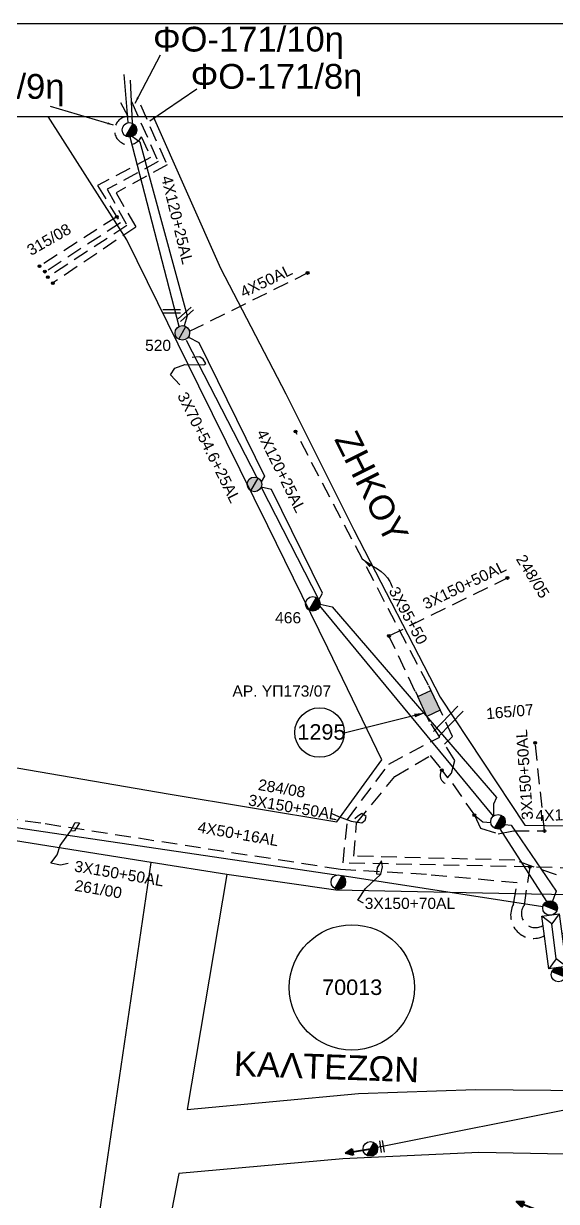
# Model space of a CAD drawing. Header units: millimetres. Extents: x 5016 to 7282, y 2879 to 3911.
# Drawn here: x 5513.1 to 5599.3, y 3714.8 to 3905 of the extents above; entities that cross this region are included whole.
import ezdxf

# ---------------------------------------------------------------- set-up
doc = ezdxf.new("R2010")
doc.units = ezdxf.units.MM
doc.linetypes.add('DASHED', pattern=[19.05, 12.7, -6.35])
for name, color, linetype in [('Link Box 4 Διευθύνσεων', 7, 'Continuous'), ('Άγνωστα', 7, 'Continuous'), ('Γυμνά εναέρια ΧΤ και ΦΟΠ (3Φ)   4x50+16AL', 7, 'Continuous'), ('Επίτονοι', 7, 'Continuous'), ('Επιγραφές - Σχήματα', 7, 'Continuous'), ('Καλώδια ΧΤ   3x150+50AL', 7, 'DASHED'), ('Καλώδια ΧΤ   3x150+50CU', 7, 'DASHED'), ('Καλώδια ΧΤ   3x95+50CU', 7, 'DASHED'), ('Μηχανική τομή', 7, 'Continuous'), ('Στύλος Ξύλινος', 7, 'Continuous'), ('Στύλος Ξύλινος @ 1', 7, 'Continuous'), ('Στύλος ΦΜ', 7, 'Continuous'), ('Στύλος ΦΜ @ 1', 7, 'Continuous'), ('Συνδέσεις', 7, 'Continuous'), ('Συνεστραμμένα ΧΤ   3x70+54.6+25 AL', 7, 'SYN_LINE'), ('Συνεστραμμένα ΧΤ   4x120+25 AL', 7, 'SYN_LINE'), ('Τομή', 7, 'Continuous'), ('Υποσταθμός εναέριος 2 στύλων', 7, 'Continuous'), ('Υποσταθμός πόλεως', 7, 'Continuous'), ('Υπόβαθρο ΔΕΗ', 7, 'Continuous'), ('Υπόγεια καλώδια Δικτύου ΧΤ και Παρ. ΧΤ - 3X150+70 AL', 7, 'DASHED'), ('Υπόγεια καλώδια Παροχών ΧΤ   4x50AL', 7, 'DASHED')]:
    doc.layers.add(name, color=color, linetype=linetype)
doc.styles.get("Standard").update_dxf_attribs({"font": 'ARIAL.TTF'})
doc.linetypes.add('SYN_LINE', pattern='A,0.5,-0.0001,["/\\/\\/\\/",Standard,S=0.1,R=0,X=0,Y=-0.05],-0.25', length=0.7501)
doc.dimstyles.new('ISO-25', dxfattribs={"dimtxt": 2.5, "dimasz": 1.8, "dimexe": 1.25, "dimexo": 0.625, "dimtad": 1, "dimtxsty": 'Standard', "dimcen": 1.8, "dimadec": 0, "dimazin": 0, "dimtfac": 1, "dimtmove": 0, "dimatfit": 3, "dimfxl": 1.25, "dimarcsym": 0})

# ---------------------------------------------------------------- blocks, each defined once
blk = doc.blocks.new('ΕΠΙΤΟΝΟΣ')
at = {"layer": 'Επίτονοι', "lineweight": 40, "ltscale": 40}
blk.add_hatch(color=256, dxfattribs=at).paths.add_polyline_path([(-1.13, 6.47), (0, 9.1), (1.13, 6.47)])
for p, q in [((-1.13, 6.47), (0, 9.1)), ((0, 9.1), (1.13, 6.47)), ((1.13, 6.47), (-1.13, 6.47)), ((-1.13, 6.47), (0, 6.47)), ((0, 6.47), (0, 0))]:
    blk.add_line(p, q, dxfattribs=at)
blk = doc.blocks.new('ΥΠΑΡΧΩΝ ΤΣΙΜΕΝΤΕΝΙΟΣ ΣΤΥΛΟΣ')
at = {"layer": 'Στύλος ΦΜ'}
blk.add_hatch(color=7, dxfattribs=at).paths.add_polyline_path([(-1.29, -2.28, 0.574793), (2.62, 0, 0.268822), (1.3, 2.27)])
at = {"layer": 'Στύλος ΦΜ', "color": 7}
blk.add_line((-1.29, -2.28), (1.3, 2.27), dxfattribs=at)
blk.add_circle((0, 0), 2.62, dxfattribs=at)
at = {"layer": 'Στύλος ΦΜ', "flags": 4}
for tag, p in [('ΑΡΙΘΜΟΣ', (-4.68, 8.05)), ('ΤΥΠΟΣ', (-4.91, 3.03))]:
    blk.add_attdef(tag, p, '', height=4, dxfattribs=at)
blk = doc.blocks.new('ΥΠΑΡΧΩΝ ΞΥΛΙΝΟΣ ΣΤΥΛΟΣ')
at = {"layer": 'Στύλος Ξύλινος'}
h = blk.add_hatch(color=7, dxfattribs=at)
h.paths.add_polyline_path([(-2.62, 0, 0.270008), (-1.29, -2.28), (1.3, 2.27, 0.576266)])
h.paths.add_polyline_path([(-1.29, -2.28, 0.574793), (2.62, 0, 0.268822), (1.3, 2.27)])
at = {"layer": 'Στύλος Ξύλινος', "color": 7}
blk.add_line((-1.29, -2.28), (1.3, 2.27), dxfattribs=at)
blk.add_circle((0, 0), 2.62, dxfattribs=at)
at = {"layer": 'Στύλος Ξύλινος', "flags": 4}
for tag, p in [('ΑΡΙΘΜΟΣ', (-4.91, 8.6)), ('ΤΥΠΟΣ', (-4.85, 3.39))]:
    blk.add_attdef(tag, p, '', height=4, dxfattribs=at)
blk = doc.blocks.new('LINK BOX 4 ΑΝΑΧΩΡΗΣΕΩΝ')
at = {"layer": 'Link Box 4 Διευθύνσεων', "ltscale": 40}
blk.add_hatch(color=256, dxfattribs=at).paths.add_polyline_path([(-3.54, 0), (-3.54, -4.67), (3.54, -4.67), (3.54, 0)])
for p, q in [((-3.54, 0), (-5.33, 0)), ((5.33, 0), (3.54, 0)), ((-3.54, -4.67), (-5.33, -4.67)), ((5.33, -4.67), (3.54, -4.67))]:
    blk.add_line(p, q, dxfattribs=at)
blk.add_lwpolyline([(-3.54, -4.67), (-3.54, 0), (3.54, 0), (3.54, -4.67)], close=True, dxfattribs=at)
blk = doc.blocks.new('ΥΠΟΣΤΑΘΜΟΣ ΕΝΑΕΡΙΟΣ ΕΠΙ 2 ΣΤΥΛΩΝ')
at = {"layer": 'Υποσταθμός εναέριος 2 στύλων', "linetype": 'Continuous'}
for points in [[(-11.97, -2.11, 0.574793), (-8.45, -0.07, 0.268822), (-9.64, 1.98)], [(9.68, -2.15, 0.574793), (13.19, -0.1, 0.268822), (12.01, 1.95)]]:
    blk.add_hatch(color=256, dxfattribs=at).paths.add_polyline_path(points)
for p, q in [((-11.97, -2.11), (-9.64, 1.98)), ((9.68, -2.15), (12.01, 1.95))]:
    blk.add_line(p, q, dxfattribs=at)
for centre in [(-10.81, -0.07), (10.84, -0.1)]:
    blk.add_circle(centre, 2.36, dxfattribs=at)
at = {"layer": 'Υποσταθμός πόλεως', "linetype": 'Continuous', "ltscale": 40}
blk.add_lwpolyline([(-8.57, 2.82), (8.57, 2.82), (8.57, -2.82), (-8.57, -2.82)], close=True, dxfattribs=at)
for points in [[(-5.75, 0), (-8.57, 2.82)], [(-8.57, -2.82), (-5.75, 0)], [(-5.75, 0), (5.75, 0)], [(5.75, 0), (8.57, 2.82)], [(8.57, -2.82), (5.75, 0)]]:
    blk.add_lwpolyline(points, dxfattribs=at)
at = {"layer": 'Υποσταθμός εναέριος 2 στύλων', "ltscale": 40, "flags": 1}
for tag, p in [('ΜΕΤΑΣΧΗΜΑΤΙΣΜΟΣ', (14.09, 2.51)), ('ΙΣΧΥΣ', (14.07, -0.28)), ('ΑΡΙΘΜΟΣ', (14.19, -3))]:
    blk.add_attdef(tag, p, '', height=1.8, dxfattribs=at)
blk = doc.blocks.new('ΜΗΧΑΝΙΚΗ ΤΟΜΗ')
at = {"layer": 'Μηχανική τομή', "ltscale": 40}
for p, q in [((-1.89, 0.78), (1.89, 0.78)), ((1.89, 0), (-1.89, 0))]:
    blk.add_line(p, q, dxfattribs=at)
blk = doc.blocks.new('_ΣΥΝΔΕΣΗ')
at = {"layer": 'Συνδέσεις', "linetype": 'SYN_LINE', "ltscale": 40}
blk.add_hatch(color=256, dxfattribs=at).paths.add_polyline_path([(0.5, -0.01, 1), (-0.5, -0.01, 1)])
at = {"layer": 'Συνδέσεις'}
blk.add_circle((0, -0.01), 0.5, dxfattribs=at)
blk = doc.blocks.new('ΤΟΜΗ')
at = {"layer": 'Τομή', "ltscale": 40}
for p, q in [((-5.68, 0), (5.68, 0)), ((5.68, -2.33), (-5.68, -2.33))]:
    blk.add_line(p, q, dxfattribs=at)

msp = doc.modelspace()

# ---------------------------------------------------------------- linework, layer by layer
at = {"layer": 'Άγνωστα', "lineweight": -3}
msp.add_lwpolyline([(5457.92, 3794.28), (5503.53, 3786.22), (5536.52, 3780.62), (5563.8, 3776.1), (5571.08, 3786.1), (5562.33, 3804.14), (5552.61, 3823.84), (5541.49, 3846.42), (5529.83, 3870.04), (5517.13, 3889.96)], dxfattribs=at)
at = {"layer": 'Γυμνά εναέρια ΧΤ και ΦΟΠ (3Φ)   4x50+16AL', "color": 85, "lineweight": -3}
for points in [[(5563.67, 3767.47), (5511.95, 3775.12)], [(5597.09, 3762.34), (5564.65, 3767.33)]]:
    msp.add_lwpolyline(points, dxfattribs=at)
at = {"layer": 'Γυμνά εναέρια ΧΤ και ΦΟΠ (3Φ)   4x50+16AL', "color": 27, "lineweight": -3}
msp.add_lwpolyline([(5603.8, 3730.15), (5570.35, 3723.5)], dxfattribs=at)
at = {"layer": 'Επιγραφές - Σχήματα', "lineweight": -3}
for points in [[(5015.89, 3904.96), (7057.63, 3904.96), (7057.63, 2878.51), (5015.89, 2878.51)], [(5030.89, 3889.96), (7042.63, 3889.96), (7042.63, 2893.51), (5030.89, 2893.51)]]:
    msp.add_lwpolyline(points, close=True, dxfattribs=at)
for points in [[(5538.41, 3846.61), (5536.89, 3848.22), (5537.57, 3849.34), (5539.22, 3849.9), (5539.22, 3849.9), (5542.28, 3849.85), (5542.62, 3850.09), (5542.62, 3850.09), (5542.19, 3850.76), (5541.65, 3851.15), (5540.39, 3851.07)], [(5563, 3777.41), (5564.03, 3776.94), (5566.12, 3776.16), (5567.82, 3775.89), (5568.34, 3776.36), (5568.54, 3776.96), (5567.85, 3777.44), (5567.11, 3776.95), (5566.7, 3776.55)], [(5520.37, 3769.37), (5519.11, 3769.09), (5517.57, 3769.4), (5518.55, 3770.77), (5519.08, 3772.24), (5520.72, 3774.55), (5521.51, 3775.96), (5522.21, 3775.91), (5522.21, 3775.91), (5521.39, 3774.6), (5520.72, 3774.55)], [(5568.07, 3762.94), (5567.17, 3763.41), (5568.4, 3765.33), (5568.4, 3765.33), (5570.89, 3767.62), (5570.89, 3767.62), (5571.14, 3768.82), (5571, 3769.77), (5570.32, 3768.72), (5570.17, 3767.68), (5570.89, 3767.62)]]:
    msp.add_lwpolyline(points, dxfattribs=at)
for centre, radius in [((5560.99, 3790.49), 4), ((5566.21, 3749.34), 10.12)]:
    msp.add_circle(centre, radius, dxfattribs=at)
at = {"layer": 'Καλώδια ΧΤ   3x150+50AL', "color": 5, "lineweight": -3, "ltscale": 0.2}
for points in [[(5528.21, 3873.77), (5515.73, 3865.78)], [(5576.47, 3797.13), (5572.21, 3806.09), (5572.21, 3806.09), (5591.35, 3815.45)]]:
    msp.add_lwpolyline(points, dxfattribs=at)
at = {"layer": 'Καλώδια ΧΤ   3x150+50AL', "color": 1, "lineweight": -3, "ltscale": 0.2}
for points in [[(5580.76, 3784.43), (5581.65, 3783.19), (5582.34, 3783.93), (5582.87, 3786), (5581.19, 3788.63), (5581.19, 3788.63), (5582.5, 3789.86), (5580.84, 3793.29)], [(5586.01, 3777.14), (5586.99, 3775.05), (5589.84, 3774.16), (5592.35, 3774.6), (5597.36, 3774.6), (5595.84, 3788.85)]]:
    msp.add_lwpolyline(points, dxfattribs=at)
at = {"layer": 'Καλώδια ΧΤ   3x150+50AL', "color": 30, "lineweight": -3, "ltscale": 0.2}
msp.add_lwpolyline([(5597.36, 3757.7, -0.747432), (5592.34, 3762.77, 1.389886), (5592.34, 3762.77), (5592.95, 3766.21), (5578.26, 3767.56), (5564.35, 3768.39), (5515.94, 3775.84), (5479.98, 3781.1), (5446.32, 3786.41, 0.679885), (5441.82, 3785.49), (5433.41, 3787.02)], format="xyb", dxfattribs=at)
at = {"layer": 'Καλώδια ΧΤ   3x150+50AL', "color": 1, "lineweight": -3, "ltscale": 0.2}
msp.add_lwpolyline([(5600.15, 3758.06, 0.541879), (5602.89, 3766.26), (5592.54, 3769.87), (5566.53, 3770.55), (5566.96, 3775.86), (5573.15, 3783.41), (5573.15, 3783.41), (5578.89, 3786.77), (5580.76, 3784.43, 0.755651), (5582.47, 3782.24), (5586.01, 3777.14), (5587.4, 3776.06), (5588.66, 3775.99)], format="xyb", dxfattribs=at)
at = {"layer": 'Καλώδια ΧΤ   3x150+50CU', "color": 151, "lineweight": -3, "ltscale": 0.2}
msp.add_lwpolyline([(5530.58, 3892.4), (5534.9, 3882.68), (5526.66, 3878.2), (5529.85, 3872.36), (5517.12, 3864.04)], dxfattribs=at)
at = {"layer": 'Καλώδια ΧΤ   3x150+50CU', "color": 30, "lineweight": -3, "ltscale": 0.2}
msp.add_lwpolyline([(5532.02, 3891.84), (5536.34, 3882.13), (5528.1, 3877.64), (5531.3, 3872.09), (5517.84, 3863.06)], dxfattribs=at)
at = {"layer": 'Καλώδια ΧΤ   3x150+50CU', "color": 5, "lineweight": -3, "ltscale": 0.2}
for points in [[(5528.79, 3892.23), (5529.99, 3889.96)], [(5532.18, 3886.72), (5533.68, 3883.36), (5525.11, 3878.8), (5528.8, 3872.8), (5516.68, 3864.87)]]:
    msp.add_lwpolyline(points, dxfattribs=at)
msp.add_arc((5530.13, 3887.69), 2.28, 93.3569, 334.7625, dxfattribs=at)
at = {"layer": 'Καλώδια ΧΤ   3x95+50CU', "color": 5, "lineweight": -3, "ltscale": 0.2}
msp.add_lwpolyline([(5578.59, 3798.12), (5557.09, 3839.11), (5557.09, 3839.11)], dxfattribs=at)
at = {"layer": 'Συνεστραμμένα ΧΤ   3x70+54.6+25 AL', "color": 2, "lineweight": -3, "ltscale": 20}
for points in [[(5530.08, 3888.96), (5529.39, 3896.73)], [(5530.73, 3888.88), (5530.41, 3895.84)], [(5538.28, 3856.07), (5530.38, 3886.63), (5530.38, 3886.63)], [(5530.76, 3886.73), (5531.95, 3885.84), (5539.57, 3857.78), (5539.57, 3857.78), (5539.12, 3856.16)]]:
    msp.add_lwpolyline(points, dxfattribs=at)
at = {"layer": 'Συνεστραμμένα ΧΤ   3x70+54.6+25 AL', "color": 6, "lineweight": -3, "ltscale": 20}
for points in [[(5550.93, 3831.64), (5539.46, 3853.81)], [(5551.55, 3830.13), (5560.87, 3811.93)], [(5589.09, 3776.99), (5561.03, 3810.94)]]:
    msp.add_lwpolyline(points, dxfattribs=at)
at = {"layer": 'Συνεστραμμένα ΧΤ   3x70+54.6+25 AL', "color": 6, "lineweight": -3, "ltscale": 10}
msp.add_lwpolyline([(5597.72, 3763.21), (5590.19, 3774.96)], dxfattribs=at)
at = {"layer": 'Συνεστραμμένα ΧΤ   4x120+25 AL', "color": 85, "lineweight": -3, "ltscale": 20}
for points in [[(5539.78, 3854.35), (5541.49, 3853.46), (5552.07, 3831.9), (5551.56, 3830.98)], [(5560.87, 3811.93), (5561.44, 3813.02), (5553.22, 3829.73), (5551.55, 3830.13), (5551.55, 3830.13)], [(5561.07, 3811.24), (5563.01, 3810.81), (5589.57, 3779.98), (5589.13, 3778.95), (5589.09, 3776.99)]]:
    msp.add_lwpolyline(points, dxfattribs=at)
at = {"layer": 'Συνεστραμμένα ΧΤ   4x120+25 AL', "color": 85, "lineweight": -3, "ltscale": 10}
msp.add_lwpolyline([(5590.94, 3775.65), (5591.96, 3775.54), (5599.26, 3764.88), (5598.64, 3763.27)], dxfattribs=at)
at = {"layer": 'Υπόβαθρο ΔΕΗ', "lineweight": -3}
for points in [[(5534.08, 3889.96), (5544.96, 3865.48), (5555.52, 3845.19), (5566.55, 3823.24), (5566.55, 3823.24), (5580.46, 3796.18), (5594.17, 3775.54), (5644.53, 3774.72), (5647.38, 3826), (5650.84, 3887.65)], [(5545.99, 3767.56), (5539.57, 3729.65), (5567.31, 3732.22), (5586.19, 3732.84), (5604.47, 3732.68), (5620.9, 3731.66), (5635.86, 3729.89), (5642.02, 3728.72), (5643.6, 3763.6), (5595.27, 3764.37), (5563.64, 3765.03), (5545.99, 3767.56), (5533.76, 3769.53)], [(5538.27, 3719.29), (5534.67, 3701.05), (5537.74, 3700.12), (5597.15, 3700.73), (5640.84, 3701.07), (5641.53, 3719.02), (5626.12, 3721.33), (5611.74, 3722.22), (5586.73, 3722.68), (5564.77, 3721.66), (5538.27, 3719.29)]]:
    msp.add_lwpolyline(points, dxfattribs=at)
msp.add_lwpolyline([(5524.09, 3703.61), (5533.76, 3769.53), (5493.57, 3775.93), (5441.86, 3784.51), (5441.86, 3784.51), (5411.01, 3790.51), (5352.77, 3802.17), (5338.51, 3805), (5326.7, 3790.78), (5316.76, 3777.01), (5309.9, 3765.98), (5305.09, 3756.62), (5317.13, 3753.47), (5371.75, 3739.38), (5447.4, 3720.97), (5457.92, 3718.6), (5524.09, 3703.61)], close=True, dxfattribs=at)
at = {"layer": 'Υπόγεια καλώδια Δικτύου ΧΤ και Παρ. ΧΤ - 3X150+70 AL', "color": 5, "lineweight": -3, "ltscale": 0.2}
for points in [[(5646.53, 3757.88), (5646.69, 3762.3, 0.961082), (5644.31, 3767.31), (5594.97, 3768.79), (5564.79, 3769.43), (5565.5, 3776.47), (5565.5, 3776.47), (5572.2, 3785.41), (5580.44, 3789.77), (5578.73, 3792.3)], [(5594.97, 3768.79), (5594.04, 3762.58, 0.838985), (5597.14, 3759.39, 127.694841)]]:
    msp.add_lwpolyline(points, format="xyb", dxfattribs=at)
at = {"layer": 'Υπόγεια καλώδια Παροχών ΧΤ   4x50AL', "color": 6, "lineweight": -3, "ltscale": 0.2}
msp.add_lwpolyline([(5539.96, 3855.27), (5559.06, 3864.7)], dxfattribs=at)

# ---------------------------------------------------------------- block references
at = {"layer": 'Link Box 4 Διευθύνσεων', "lineweight": -3, "xscale": 0.4999999999999248, "yscale": 0.4999999999999248, "zscale": 0.4999999999999248, "rotation": 115.0104060256659}
msp.add_blockref('LINK BOX 4 ΑΝΑΧΩΡΗΣΕΩΝ', (5577.6, 3794.71), dxfattribs=at)
at = {"layer": 'Επίτονοι', "lineweight": -3}
for p, xscale, yscale, zscale, rotation in [((5569.2, 3723.26), 0.4499999999998519, 0.4499999999998519, 0.4499999999998519, 99.65454778137438), ((5596.58, 3713.25), 0.4499999999998399, 0.4499999999998399, 0.4499999999998399, 68.45387589492321)]:
    msp.add_blockref('ΕΠΙΤΟΝΟΣ', p, dxfattribs=dict(at, xscale=xscale, yscale=yscale, zscale=zscale, rotation=rotation))
at = {"layer": 'Μηχανική τομή', "lineweight": -3, "xscale": 0.5000000000000714, "yscale": 0.5000000000000714, "zscale": 0.5000000000000714, "rotation": 99.32906075916902}
msp.add_blockref('ΜΗΧΑΝΙΚΗ ΤΟΜΗ', (5571.26, 3723.68), dxfattribs=at)
at = {"layer": 'Στύλος Ξύλινος @ 1', "lineweight": -3, "ltscale": 40}
ref = msp.add_blockref('ΥΠΑΡΧΩΝ ΞΥΛΙΝΟΣ ΣΤΥΛΟΣ', (5538.81, 3855.02), dxfattribs=dict(at, xscale=0.4499999999998181, yscale=0.4499999999998181, zscale=0.4499999999998181))
ref.add_attrib('ΤΥΠΟΣ', '520', (5532.79, 3852.1), dxfattribs={"layer": 'Στύλος Ξύλινος', "height": 1.8, "flags": 4})
at = {"layer": 'Στύλος Ξύλινος @ 1', "lineweight": -3, "ltscale": 40, "xscale": 0.4499999999998181, "yscale": 0.4499999999998181, "zscale": 0.4499999999998181}
msp.add_blockref('ΥΠΑΡΧΩΝ ΞΥΛΙΝΟΣ ΣΤΥΛΟΣ', (5550.46, 3830.56), dxfattribs=at)
at = {"layer": 'Στύλος ΦΜ @ 1', "lineweight": -3, "ltscale": 40, "xscale": 0.4499999999998181, "yscale": 0.4499999999998181, "zscale": 0.4499999999998181}
for p in [(5530.26, 3887.8), (5589.84, 3776.08), (5564.02, 3766.34), (5569.2, 3723.26)]:
    msp.add_blockref('ΥΠΑΡΧΩΝ ΤΣΙΜΕΝΤΕΝΙΟΣ ΣΤΥΛΟΣ', p, dxfattribs=at)
at = {"layer": 'Στύλος ΦΜ @ 1', "lineweight": -3, "ltscale": 40}
ref = msp.add_blockref('ΥΠΑΡΧΩΝ ΤΣΙΜΕΝΤΕΝΙΟΣ ΣΤΥΛΟΣ', (5559.9, 3811.27), dxfattribs=dict(at, xscale=0.4499999999998181, yscale=0.4499999999998181, zscale=0.4499999999998181))
ref.add_attrib('ΤΥΠΟΣ', '466', (5553.81, 3808.13), dxfattribs={"layer": 'Στύλος ΦΜ', "height": 1.8, "flags": 4})
at = {"layer": 'Συνδέσεις', "lineweight": -3, "xscale": 0.4499999999998181, "yscale": 0.4499999999998181, "zscale": 0.4499999999998181}
for p in [(5528.23, 3873.75), (5515.73, 3865.78), (5516.59, 3864.91), (5559.06, 3864.7), (5517.07, 3864.03), (5517.86, 3863.05), (5557.09, 3839.11), (5591.35, 3815.45), (5572.21, 3806.09), (5595.84, 3788.85), (5580.76, 3784.43), (5586.01, 3777.14), (5597.36, 3774.6), (5594.97, 3768.79)]:
    msp.add_blockref('_ΣΥΝΔΕΣΗ', p, dxfattribs=at)
at = {"layer": 'Τομή', "lineweight": -3, "xscale": 0.25, "yscale": 0.25, "zscale": 0.25}
msp.add_blockref('ΤΟΜΗ', (5537.08, 3858.81), dxfattribs=at)
at = {"layer": 'Τομή', "lineweight": -3}
for p, xscale, yscale, zscale, rotation in [((5539.18, 3858.22), 0.25, 0.25, 0.25, 41.89181898171722), ((5582.21, 3791.89), 0.4999999999997659, 0.4999999999997659, 0.4999999999997659, 225.9158080846734)]:
    msp.add_blockref('ΤΟΜΗ', p, dxfattribs=dict(at, xscale=xscale, yscale=yscale, zscale=zscale, rotation=rotation))
at = {"layer": 'Υποσταθμός εναέριος 2 στύλων', "lineweight": -3, "xscale": 0.50000000000003, "yscale": 0.50000000000003, "zscale": 0.50000000000003, "rotation": 97.3244519989179}
msp.add_blockref('ΥΠΟΣΤΑΘΜΟΣ ΕΝΑΕΡΙΟΣ ΕΠΙ 2 ΣΤΥΛΩΝ', (5598.89, 3756.78), dxfattribs=at)

# ---------------------------------------------------------------- texts
at = {"layer": 'Γυμνά εναέρια ΧΤ και ΦΟΠ (3Φ)   4x50+16AL', "color": 7, "lineweight": -3, "insert": (5541.49, 3776.16), "char_height": 1.8, "width": 168.3718, "attachment_point": 1, "rotation": 350.1172}
msp.add_mtext('4X50+16AL', dxfattribs=at)
at = {"layer": 'Επιγραφές - Σχήματα', "color": 7, "lineweight": -3, "width": 168.3718, "attachment_point": 1}
for s, insert, char_height in [('ΦO-171/10η', (5534.07, 3904.44), 4), ('ΦO-171/8η', (5540.16, 3898.44), 4), ('ΦO-171/9η', (5492.01, 3896.81), 4), ('ΑΡ. ΥΠ173/07', (5546.91, 3798.09), 1.8)]:
    msp.add_mtext(s, dxfattribs=dict(at, insert=insert, char_height=char_height))
for s, insert, char_height, rotation in [('315/08', (5513.45, 3868.98), 1.8, 29.7167), ('ΖΗΚΟΥ', (5566.89, 3839.65), 4, 296.5681), ('248/05', (5594.2, 3819.45), 1.8, 301.9939), ('165/07', (5587.84, 3794.42), 1.8, 5.2273), ('284/08', (5551.25, 3783.01), 1.8, 350.367), ('284/08', (5551.25, 3783.01), 1.8, 350.367), ('261/00', (5521.59, 3766.74), 1.8, 350.367), ('ΚΑΛΤΕΖΩΝ', (5547.23, 3739.06), 4, 357.9969)]:
    msp.add_mtext(s, dxfattribs=dict(at, insert=insert, char_height=char_height, rotation=rotation))
at = {"layer": 'Επιγραφές - Σχήματα', "lineweight": -3, "char_height": 2.5, "attachment_point": 1}
for s, insert, width in [('1295', (5557.41, 3791.84), 8.8338), ('70013', (5561.41, 3750.62), 6.05)]:
    msp.add_mtext(s, dxfattribs=dict(at, insert=insert, width=width))
at = {"layer": 'Καλώδια ΧΤ   3x150+50AL', "color": 7, "lineweight": -3, "char_height": 1.8, "width": 168.3718, "attachment_point": 1}
for insert, rotation in [((5577.41, 3811.93), 25.9019), ((5593.72, 3776.34), 93.9118), ((5549.67, 3780.53), 350.367), ((5521.55, 3769.85), 350.367)]:
    msp.add_mtext('3X150+50AL', dxfattribs=dict(at, insert=insert, rotation=rotation))
at = {"layer": 'Καλώδια ΧΤ   3x95+50CU', "color": 7, "lineweight": -3, "insert": (5573.69, 3814.26), "char_height": 1.8, "width": 168.3718, "attachment_point": 1, "rotation": 298.5395}
msp.add_mtext('3X95+50', dxfattribs=at)
at = {"layer": 'Συνεστραμμένα ΧΤ   3x70+54.6+25 AL', "color": 7, "lineweight": -3, "insert": (5539.56, 3845.69), "char_height": 1.8, "width": 168.3718, "attachment_point": 1, "rotation": 296.4403}
msp.add_mtext('3X70+54.6+25AL', dxfattribs=at)
at = {"layer": 'Συνεστραμμένα ΧΤ   4x120+25 AL', "color": 7, "lineweight": -3, "char_height": 1.8, "width": 168.3718, "attachment_point": 1}
for insert, rotation in [((5537.13, 3880.57), 283.7158), ((5552.34, 3839.67), 296.4403), ((5595.86, 3777.97), 1.8992)]:
    msp.add_mtext('4X120+25AL', dxfattribs=dict(at, insert=insert, rotation=rotation))
at = {"layer": 'Υπόγεια καλώδια Δικτύου ΧΤ και Παρ. ΧΤ - 3X150+70 AL', "color": 7, "lineweight": -3, "insert": (5568.29, 3763.81), "char_height": 1.8, "width": 168.3718, "attachment_point": 1}
msp.add_mtext('3X150+70AL', dxfattribs=at)
at = {"layer": 'Υπόγεια καλώδια Παροχών ΧΤ   4x50AL', "color": 7, "lineweight": -3, "insert": (5547.93, 3862.27), "char_height": 1.8, "width": 168.3718, "attachment_point": 1, "rotation": 25.8039}
msp.add_mtext('4X50AL', dxfattribs=at)

# ---------------------------------------------------------------- leaders
at = {"layer": 'Επιγραφές - Σχήματα', "lineweight": -3, "ltscale": 40}
for points in [[(5531.16, 3892.09), (5535.28, 3899.92)], [(5533.57, 3889.27), (5541.15, 3894.42)], [(5527.69, 3888.58), (5517.5, 3891.55)]]:
    msp.add_leader(points, dimstyle='ISO-25', override={"dimasz": 1, "dimtad": 0}, dxfattribs=at)
at = {"layer": 'Επιγραφές - Σχήματα', "lineweight": -3, "path_type": 1}
msp.add_leader([(5567.87, 3818.55), (5572.36, 3814.89), (5572.77, 3813.89)], dimstyle='ISO-25', override={"dimgap": 0.625, "dimtad": 0}, dxfattribs=at)
at = {"layer": 'Επιγραφές - Σχήματα', "lineweight": -3}
msp.add_leader([(5578.09, 3793.66), (5564.99, 3790.41)], dimstyle='ISO-25', override={"dimgap": 0.625, "dimtad": 0}, dxfattribs=at)

doc.saveas('drawing.dxf')
